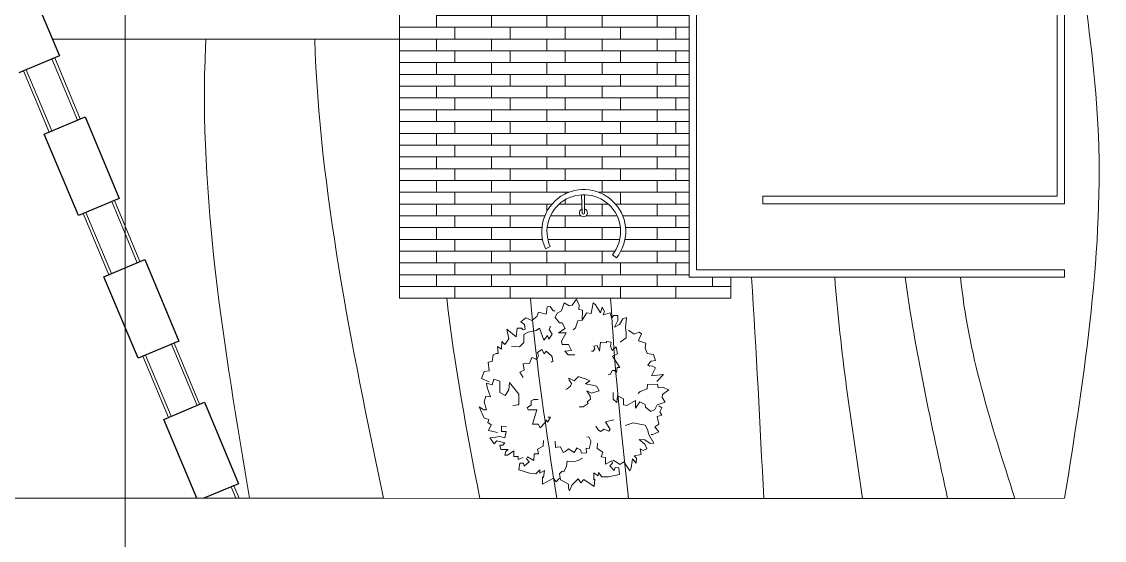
# Model space of a CAD drawing. Header units: millimetres. Extents: x 19901 to 56688, y 13732 to 29551.
# Drawn here: x 44345 to 45816, y 21790 to 22494 of the extents above; entities that cross this region are included whole.
import ezdxf

# ---------------------------------------------------------------- set-up
doc = ezdxf.new("R2010")
doc.units = ezdxf.units.MM
doc.layers.get('0').update_dxf_attribs({"lineweight": 18})
for name, color, linetype, lineweight in [('A-FURN', 9, 'Continuous', 13), ('curve di livello', 6, 'Continuous', 9), ('MURO', 1, 'Continuous', 25), ('pavimentazione esterna', 51, 'Continuous', 15), ('SEZIONI_medie_small_section', 2, 'Continuous', 9), ('VEGETAZIONE', 94, 'Continuous', 5), ('VERDE_alberi', 104, 'Continuous', 5), ('vetro', 140, 'Continuous', 15), ('Wall', 7, 'Continuous', 20)]:
    doc.layers.add(name, color=color, linetype=linetype, lineweight=lineweight)
doc.layers.add('ACQUA - water hatch', color=7, linetype='Continuous', lineweight=5, true_color=0x0f87ff)
doc.layers.add('VERDE_giardino_garden', color=7, linetype='Continuous', lineweight=5, true_color=0x426227)

# ---------------------------------------------------------------- blocks, each defined once
blk = doc.blocks.new('A$C396F796F')
at = {"layer": 'VERDE_alberi'}
for points in [[(-1.246, 3.854), (-1.122, 3.81), (-1.066, 4.005), (-0.576, 4.226), (-0.702, 4.018), (-0.702, 3.901), (-0.365, 4.005), (-0.127, 3.94), (-0.155, 3.732), (0.238, 3.875), (0.42, 3.901), (0.35, 3.667), (0.602, 3.602), (0.504, 3.341), (0.027, 3.341), (-0.099, 3.107), (0.14, 2.951), (0.448, 2.925), (-0.043, 2.535), (-0.463, 2.535), (-0.491, 2.561), (-0.519, 2.782)], [(-2.728, 2.349), (-2.813, 2.557), (-2.686, 2.557), (-2.686, 2.739), (-2.448, 2.739), (-2.63, 3.012), (-2.63, 3.129), (-2.476, 3.09), (-2.392, 2.986), (-2.392, 3.299), (-2.21, 3.338), (-2.21, 3.22), (-2.111, 3.129), (-2.027, 3.468), (-2.153, 3.585), (-1.901, 3.767), (-1.873, 3.507), (-1.845, 3.338), (-1.901, 3.129), (-1.635, 3.077), (-1.635, 3.273), (-1.396, 3.273), (-1.424, 3.051)], [(-1.246, 3.854), (-1.35, 3.705), (-1.586, 3.82), (-1.668, 3.437)], [(0.476, 3.797), (0.63, 4.122), (0.925, 4.005), (0.953, 3.797), (1.318, 3.836), (1.346, 3.667), (1.626, 3.628), (1.682, 3.498), (1.682, 3.406), (1.991, 3.445), (1.864, 3.276), (2.201, 3.25), (2.075, 3.133), (2.31, 2.958)], [(1.996, 2.85), (1.968, 2.499), (2.15, 2.317), (2.496, 2.316), (2.594, 2.134), (2.66, 1.8), (2.758, 1.657), (2.25, 1.465), (2.445, 1.315), (2.291, 1.263), (2.511, 1.118), (2.706, 1.241), (2.855, 1.185)], [(2.31, 2.958), (2.718, 3.036), (2.394, 2.642), (2.764, 2.602), (2.764, 2.422), (2.694, 2.352), (2.714, 2.262), (2.913, 2.292), (3.033, 2.442), (3.203, 2.232), (3.093, 1.983), (3.261, 1.772), (3.44, 1.703), (3.363, 1.373), (3.443, 1.363), (3.673, 1.334), (3.683, 1.204), (3.503, 1.074), (3.502, 0.985)], [(-3.608, 0.808), (-3.762, 0.939), (-3.608, 1.056), (-3.86, 1.524), (-3.552, 1.524), (-3.58, 1.485), (-3.285, 1.446), (-3.398, 1.641), (-3.257, 1.641), (-3.426, 1.81), (-3.398, 2.084), (-3.257, 2.539), (-2.977, 2.487), (-2.977, 2.331), (-3.103, 2.305), (-2.921, 2.097), (-2.795, 2.201), (-2.71, 2.162), (-2.865, 1.901), (-2.584, 1.875), (-2.584, 1.693), (-2.374, 1.745), (-2.248, 1.498), (-2.017, 1.489)], [(0.661, 2.348), (0.888, 2.491), (0.917, 2.432), (0.981, 2.304), (1.254, 2.354), (1.275, 2.248), (1.264, 2.082), (1.52, 1.978), (1.466, 1.805), (1.415, 1.78), (1.586, 1.69), (1.735, 1.736), (1.853, 1.562), (1.671, 1.457), (1.779, 1.365), (1.593, 1.141), (1.543, 1.116), (1.357, 1.081), (1.316, 1.163)], [(-1.019, 1.294), (-1.019, 1.19), (-1.23, 1.32), (-1.132, 1.372), (-1.23, 1.398), (-1.468, 1.619), (-1.314, 1.71), (-1.314, 1.957), (-0.711, 1.762), (-0.711, 2.139), (-0.627, 2.178), (-0.501, 2.009), (-0.318, 2.009), (-0.262, 1.892), (-0.262, 1.71)], [(-2.04, 0.991), (-2.307, 0.973), (-2.296, 0.909), (-2.273, 0.768), (-2.523, 0.647), (-2.478, 0.549), (-2.371, 0.422), (-2.517, 0.186), (-2.371, 0.079), (-2.316, 0.088), (-2.401, -0.084), (-2.548, -0.136), (-2.542, -0.345), (-2.332, -0.324), (-2.366, -0.461), (-2.084, -0.533), (-2.029, -0.524), (-1.857, -0.442), (-1.872, -0.353)], [(1.633, 0.153), (1.633, 0.439), (1.787, 0.582), (1.815, 0.296), (2.068, 0.426), (2.068, 0.686), (2.208, 0.712), (2.572, 0.517), (2.572, 0.842), (2.755, 0.569), (2.993, 0.686), (2.993, 0.803), (3.218, 0.985), (3.4, 0.907), (3.498, 0.712), (3.835, 0.608), (3.708, 0.4), (3.736, 0.27), (4.003, 0.088), (3.736, -0.029), (3.554, -0.016), (3.526, -0.173), (3.105, -0.16), (3.077, 0.023), (2.783, 0.127), (2.699, 0.218)], [(-3.646, 0.014), (-3.916, 0.275), (-4.155, 0.379), (-4.043, 0.418), (-3.86, 0.418), (-3.678, 0.756), (-3.426, 0.808), (-3.313, 0.691), (-3.341, 0.613), (-3.103, 0.509), (-2.893, 0.483), (-2.921, 0.223), (-2.865, 0.015), (-2.767, -0.18)], [(-0.584, -0.039), (-0.577, -0.199), (-0.496, -0.331), (-0.445, -0.414), (-0.367, -0.366), (-0.25, -0.508), (-0.132, -0.501), (0.101, -0.358), (-0.006, -0.556), (0.104, -0.883), (0.292, -0.767), (0.344, -0.604), (0.404, -0.303), (0.532, -0.488), (0.592, -0.336), (0.71, 0.017), (0.688, 0.004), (0.53, 0.186), (0.641, 0.403), (0.56, 0.386), (0.405, 0.29), (0.298, 0.34), (0.18, 0.481), (0.151, 0.529)], [(-3.646, 0.014), (-3.812, -0.101), (-3.669, -0.232), (-3.965, -0.675), (-3.658, -0.704), (-3.682, -0.662), (-3.385, -0.652), (-3.515, -0.835), (-3.376, -0.848), (-3.559, -1.001), (-3.558, -1.276), (-3.461, -1.742), (-3.177, -1.717), (-3.162, -1.562), (-3.285, -1.524), (-3.084, -1.334), (-2.968, -1.449), (-2.881, -1.419), (-3.01, -1.145), (-2.728, -1.146), (-2.711, -0.964), (-2.506, -1.036), (-2.357, -0.802), (-2.118, -0.815)], [(3.105, -0.16), (3.365, -0.315), (3.421, -0.354), (3.393, -0.549), (3.842, -0.627), (3.758, -0.731), (3.421, -0.939), (3.659, -1.004), (3.477, -1.109), (3.337, -1.057), (3.421, -1.356), (3.183, -1.408), (3.295, -1.499), (3.295, -1.681), (3.084, -1.681), (2.804, -1.538), (2.916, -1.746), (3.155, -1.889), (3.211, -2.045), (2.776, -2.006), (2.566, -2.032), (2.355, -2.032), (2.168, -1.772)], [(-1.131, -1.513), (-1.214, -1.152), (-1.538, -1.346), (-1.615, -1.294), (-1.535, -1.099), (-1.629, -0.942), (-1.557, -0.834), (-1.401, -0.74)], [(0.773, -1.265), (0.814, -1.331), (0.814, -1.37), (0.968, -1.435), (0.968, -1.539), (0.884, -1.617), (1.094, -1.643), (1.094, -1.76), (1.571, -1.448), (1.669, -1.656), (1.964, -1.604), (1.81, -1.435), (1.992, -1.37), (2.174, -1.396), (2.202, -1.201), (2.146, -1.188), (2.174, -0.94), (1.782, -0.901), (2.02, -0.797), (1.992, -0.654), (1.88, -0.693), (1.782, -0.628), (1.782, -0.55)], [(-2.842, -1.484), (-2.993, -1.703), (-3.028, -1.762), (-2.921, -1.928), (-3.296, -2.186), (-3.176, -2.246), (-2.783, -2.295), (-2.973, -2.453), (-2.764, -2.472), (-2.658, -2.366), (-2.61, -2.673), (-2.372, -2.621), (-2.436, -2.75), (-2.36, -2.916), (-2.168, -2.828), (-1.973, -2.581), (-1.988, -2.817), (-2.145, -3.047), (-2.131, -3.212), (-1.752, -2.995), (-1.55, -2.931), (-1.359, -2.844), (-1.285, -2.466), (-1.258, -2.325), (-1.379, -1.994)], [(0.031, -1.476), (-0.255, -1.481), (-0.395, -1.637), (-0.109, -1.661), (-0.235, -1.915), (-0.495, -1.92), (-0.518, -2.06), (-0.317, -2.421), (-0.642, -2.427), (-0.366, -2.605), (-0.479, -2.845), (-0.596, -2.847), (-0.775, -3.074), (-0.694, -3.255), (-0.497, -3.35), (-0.387, -3.685), (-0.181, -3.555), (-0.051, -3.581), (0.136, -3.844), (0.249, -3.576), (0.233, -3.394), (0.388, -3.363), (0.368, -2.943), (0.186, -2.918), (0.077, -2.625), (-0.016, -2.543)], [(0.498, -3.332), (0.801, -3.616), (0.737, -3.109), (1.071, -3.272), (1.166, -3.12), (1.144, -3.024), (1.209, -2.958), (1.362, -3.09), (1.384, -3.28), (1.64, -3.193), (1.68, -2.923), (1.934, -2.834), (2.122, -2.871), (2.232, -2.551), (2.305, -2.585), (2.516, -2.682), (2.593, -2.577), (2.51, -2.372), (2.684, -2.133)], [(-1.752, -3.092), (-1.752, -3.164), (-1.641, -3.414), (-1.425, -3.255), (-1.322, -3.426), (-0.992, -3.346), (-0.936, -3.54), (-0.788, -3.46), (-0.617, -3.551), (-0.541, -3.424)]]:
    blk.add_lwpolyline(points, dxfattribs=at)

msp = doc.modelspace()

# ---------------------------------------------------------------- linework, layer by layer
for p, q in [((43761.9, 21846.9), (44654.9, 21846.9)), ((44654.9, 21846.9), (44836.7, 21846.9)), ((44836.7, 21846.9), (44967.5, 21846.8)), ((44967.5, 21846.8), (45101.8, 21846.8)), ((45101.8, 21846.8), (45229.2, 21846.8)), ((45229.2, 21846.8), (45353.2, 21846.8)), ((45353.2, 21846.8), (45487.5, 21846.8)), ((45487.5, 21846.8), (45603, 21846.8)), ((45603, 21846.8), (45694.3, 21846.8)), ((45694.2, 21846.8), (45761.9, 21846.9))]:
    msp.add_line(p, q)
at = {"layer": 'A-FURN'}
for p, q in [((45105.6, 22258.9), (45106.6, 22234.3)), ((45109.8, 22259), (45109.9, 22234.4))]:
    msp.add_line(p, q, dxfattribs=at)
for radius, start, end in [(5.48, 109.9829, 72.5641), (1.67, 184.1189, 358.428)]:
    msp.add_arc((45108.2, 22234.5), radius, start, end, dxfattribs=at)
at = {"layer": 'ACQUA - water hatch'}
msp.add_open_spline([(45751.9, 22258), (45751.8, 22257.6), (45751.7, 22257.2), (45751.6, 22256.9)], degree=3, dxfattribs=at)
at = {"layer": 'curve di livello'}
for points, knots in [([(45761.9, 21846.9), (45788.8, 22016.4), (45839.3, 22333.8), (45725.2, 22816.4), (45816.8, 23217.5), (45798.5, 23470.5), (45790.6, 23556.9)], [0, 0, 0, 0, 510.207258, 955.712193, 1456.747415, 1716.625225, 1716.625225, 1716.625225, 1716.625225]), ([(44654.9, 21846.9), (44620.5, 22051.4), (44585.5, 22259.3), (44595.4, 22467.1), (44595.6, 22470.4)], [0, 0, 0, 0, 616.486041, 626.504857, 626.504857, 626.504857, 626.504857])]:
    msp.add_open_spline(points, degree=3, knots=knots, dxfattribs=at)
for points in [[(44836.7, 21846.9), (44793.3, 22055.6), (44749.9, 22264.3), (44743.4, 22470.4)], [(45353.2, 21846.8), (45348.2, 21946.8), (45343.2, 22046.9), (45336.5, 22146.9)], [(45487.5, 21846.8), (45472.4, 21946.7), (45457.3, 22046.6), (45449.6, 22146.9)], [(45603, 21846.8), (45581, 21946.8), (45558.9, 22046.8), (45545.1, 22146.9)], [(45694.2, 21846.8), (45662.2, 21946.7), (45630.1, 22046.5), (45620.6, 22146.9)], [(44967.5, 21846.8), (44950.1, 21937.6), (44932.8, 22028.3), (44922.6, 22118.4)], [(45072, 21846.8), (45058.1, 21937.4), (45044.2, 22028.1), (45036.4, 22118.4)], [(45169.6, 21846.8), (45159.8, 21937.4), (45150.1, 22028.1), (45145.3, 22118.4)]]:
    msp.add_open_spline(points, degree=3, dxfattribs=at)
at = {"layer": 'MURO'}
for p, q in [((44349.4, 22560.4), (44396.6, 22447.7)), ((44396.6, 22447.7), (44341.3, 22424.5)), ((44376, 22341.5), (44431.4, 22364.7)), ((44431.4, 22364.7), (44477.7, 22254)), ((44422.4, 22230.8), (44376, 22341.5)), ((44477.7, 22254), (44422.4, 22230.8)), ((44457.1, 22147.8), (44512.5, 22171)), ((44512.5, 22171), (44558.8, 22060.3)), ((44503.5, 22037.1), (44457.1, 22147.8)), ((44558.8, 22060.3), (44503.5, 22037.1)), ((44538.3, 21954.1), (44593.6, 21977.3)), ((44593.6, 21977.3), (44639.9, 21866.6)), ((44583.2, 21846.9), (44538.3, 21954.1)), ((44639.9, 21866.6), (44592.8, 21846.9))]:
    msp.add_line(p, q, dxfattribs=at)
at = {"layer": 'pavimentazione esterna'}
for p, q in [((44858.6, 22470.4), (44858.6, 22454.4)), ((44858.6, 22438.4), (44858.6, 22422.4)), ((44858.6, 22406.4), (44858.6, 22390.4)), ((44858.6, 22374.4), (44858.6, 22358.4)), ((44858.6, 22342.4), (44858.6, 22326.4)), ((44858.6, 22310.4), (44858.6, 22294.4)), ((44858.6, 22278.4), (44858.6, 22262.4)), ((44858.6, 22246.4), (44858.6, 22230.4)), ((44858.6, 22214.4), (44858.6, 22198.4)), ((44858.6, 22182.4), (44858.6, 22166.4)), ((44858.6, 22150.4), (44858.6, 22134.4)), ((45308.6, 22134.4), (45308.6, 22146.9))]:
    msp.add_line(p, q, dxfattribs=at)
for points in [[(44908.6, 22486.4), (44908.6, 22502.4), (44983.6, 22502.4), (44983.6, 22486.4), (44908.6, 22486.4)], [(44983.6, 22486.4), (44983.6, 22502.4), (45058.6, 22502.4), (45058.6, 22486.4), (44983.6, 22486.4)], [(45058.6, 22486.4), (45058.6, 22502.4), (45133.6, 22502.4), (45133.6, 22486.4), (45058.6, 22486.4)], [(45133.6, 22486.4), (45133.6, 22502.4), (45208.6, 22502.4), (45208.6, 22486.4), (45133.6, 22486.4)], [(45208.6, 22486.4), (45208.6, 22502.4), (45251.9, 22502.4)], [(44858.6, 22470.4), (44858.6, 22486.4), (44933.6, 22486.4), (44933.6, 22470.4), (44858.6, 22470.4)], [(44933.6, 22470.4), (44933.6, 22486.4), (45008.6, 22486.4), (45008.6, 22470.4), (44933.6, 22470.4)], [(45008.6, 22470.4), (45008.6, 22486.4), (45083.6, 22486.4), (45083.6, 22470.4), (45008.6, 22470.4)], [(45083.6, 22470.4), (45083.6, 22486.4), (45158.6, 22486.4), (45158.6, 22470.4), (45083.6, 22470.4)], [(45158.6, 22470.4), (45158.6, 22486.4), (45233.6, 22486.4), (45233.6, 22470.4), (45158.6, 22470.4)], [(45251.9, 22486.4), (45208.6, 22486.4)], [(45233.6, 22470.4), (45233.6, 22486.4), (45251.9, 22486.4)], [(44908.6, 22454.4), (44908.6, 22470.4), (44983.6, 22470.4), (44983.6, 22454.4), (44908.6, 22454.4)], [(44983.6, 22454.4), (44983.6, 22470.4), (45058.6, 22470.4), (45058.6, 22454.4), (44983.6, 22454.4)], [(45058.6, 22454.4), (45058.6, 22470.4), (45133.6, 22470.4), (45133.6, 22454.4), (45058.6, 22454.4)], [(45133.6, 22454.4), (45133.6, 22470.4), (45208.6, 22470.4), (45208.6, 22454.4), (45133.6, 22454.4)], [(45208.6, 22454.4), (45208.6, 22470.4), (45251.9, 22470.4)], [(45251.9, 22470.4), (45233.6, 22470.4)], [(44858.6, 22438.4), (44858.6, 22454.4), (44933.6, 22454.4), (44933.6, 22438.4), (44858.6, 22438.4)], [(44933.6, 22438.4), (44933.6, 22454.4), (45008.6, 22454.4), (45008.6, 22438.4), (44933.6, 22438.4)], [(45008.6, 22438.4), (45008.6, 22454.4), (45083.6, 22454.4), (45083.6, 22438.4), (45008.6, 22438.4)], [(45083.6, 22438.4), (45083.6, 22454.4), (45158.6, 22454.4), (45158.6, 22438.4), (45083.6, 22438.4)], [(45158.6, 22438.4), (45158.6, 22454.4), (45233.6, 22454.4), (45233.6, 22438.4), (45158.6, 22438.4)], [(45251.9, 22454.4), (45208.6, 22454.4)], [(44908.6, 22422.4), (44908.6, 22438.4), (44983.6, 22438.4), (44983.6, 22422.4), (44908.6, 22422.4)], [(44983.6, 22422.4), (44983.6, 22438.4), (45058.6, 22438.4), (45058.6, 22422.4), (44983.6, 22422.4)], [(45058.6, 22422.4), (45058.6, 22438.4), (45133.6, 22438.4), (45133.6, 22422.4), (45058.6, 22422.4)], [(45133.6, 22422.4), (45133.6, 22438.4), (45208.6, 22438.4), (45208.6, 22422.4), (45133.6, 22422.4)], [(45208.6, 22422.4), (45208.6, 22438.4), (45251.9, 22438.4)], [(44858.6, 22406.4), (44858.6, 22422.4), (44933.6, 22422.4), (44933.6, 22406.4), (44858.6, 22406.4)], [(44933.6, 22406.4), (44933.6, 22422.4), (45008.6, 22422.4), (45008.6, 22406.4), (44933.6, 22406.4)], [(45008.6, 22406.4), (45008.6, 22422.4), (45083.6, 22422.4), (45083.6, 22406.4), (45008.6, 22406.4)], [(45083.6, 22406.4), (45083.6, 22422.4), (45158.6, 22422.4), (45158.6, 22406.4), (45083.6, 22406.4)], [(45158.6, 22406.4), (45158.6, 22422.4), (45233.6, 22422.4), (45233.6, 22406.4), (45158.6, 22406.4)], [(45251.9, 22422.4), (45208.6, 22422.4)], [(44908.6, 22390.4), (44908.6, 22406.4), (44983.6, 22406.4), (44983.6, 22390.4), (44908.6, 22390.4)], [(44983.6, 22390.4), (44983.6, 22406.4), (45058.6, 22406.4), (45058.6, 22390.4), (44983.6, 22390.4)], [(45058.6, 22390.4), (45058.6, 22406.4), (45133.6, 22406.4), (45133.6, 22390.4), (45058.6, 22390.4)], [(45133.6, 22390.4), (45133.6, 22406.4), (45208.6, 22406.4), (45208.6, 22390.4), (45133.6, 22390.4)], [(45208.6, 22390.4), (45208.6, 22406.4), (45251.9, 22406.4)], [(44858.6, 22374.4), (44858.6, 22390.4), (44933.6, 22390.4), (44933.6, 22374.4), (44858.6, 22374.4)], [(44933.6, 22374.4), (44933.6, 22390.4), (45008.6, 22390.4), (45008.6, 22374.4), (44933.6, 22374.4)], [(45008.6, 22374.4), (45008.6, 22390.4), (45083.6, 22390.4), (45083.6, 22374.4), (45008.6, 22374.4)], [(45083.6, 22374.4), (45083.6, 22390.4), (45158.6, 22390.4), (45158.6, 22374.4), (45083.6, 22374.4)], [(45158.6, 22374.4), (45158.6, 22390.4), (45233.6, 22390.4), (45233.6, 22374.4), (45158.6, 22374.4)], [(45251.9, 22390.4), (45208.6, 22390.4)], [(44908.6, 22358.4), (44908.6, 22374.4), (44983.6, 22374.4), (44983.6, 22358.4), (44908.6, 22358.4)], [(44983.6, 22358.4), (44983.6, 22374.4), (45058.6, 22374.4), (45058.6, 22358.4), (44983.6, 22358.4)], [(45058.6, 22358.4), (45058.6, 22374.4), (45133.6, 22374.4), (45133.6, 22358.4), (45058.6, 22358.4)], [(45133.6, 22358.4), (45133.6, 22374.4), (45208.6, 22374.4), (45208.6, 22358.4), (45133.6, 22358.4)], [(45208.6, 22358.4), (45208.6, 22374.4), (45251.9, 22374.4)], [(44858.6, 22342.4), (44858.6, 22358.4), (44933.6, 22358.4), (44933.6, 22342.4), (44858.6, 22342.4)], [(44933.6, 22342.4), (44933.6, 22358.4), (45008.6, 22358.4), (45008.6, 22342.4), (44933.6, 22342.4)], [(45008.6, 22342.4), (45008.6, 22358.4), (45083.6, 22358.4), (45083.6, 22342.4), (45008.6, 22342.4)], [(45083.6, 22342.4), (45083.6, 22358.4), (45158.6, 22358.4), (45158.6, 22342.4), (45083.6, 22342.4)], [(45158.6, 22342.4), (45158.6, 22358.4), (45233.6, 22358.4), (45233.6, 22342.4), (45158.6, 22342.4)], [(45251.9, 22358.4), (45208.6, 22358.4)], [(44908.6, 22326.4), (44908.6, 22342.4), (44983.6, 22342.4), (44983.6, 22326.4), (44908.6, 22326.4)], [(44983.6, 22326.4), (44983.6, 22342.4), (45058.6, 22342.4), (45058.6, 22326.4), (44983.6, 22326.4)], [(45058.6, 22326.4), (45058.6, 22342.4), (45133.6, 22342.4), (45133.6, 22326.4), (45058.6, 22326.4)], [(45133.6, 22326.4), (45133.6, 22342.4), (45208.6, 22342.4), (45208.6, 22326.4), (45133.6, 22326.4)], [(45208.6, 22326.4), (45208.6, 22342.4), (45251.9, 22342.4)], [(44858.6, 22310.4), (44858.6, 22326.4), (44933.6, 22326.4), (44933.6, 22310.4), (44858.6, 22310.4)], [(44933.6, 22310.4), (44933.6, 22326.4), (45008.6, 22326.4), (45008.6, 22310.4), (44933.6, 22310.4)], [(45008.6, 22310.4), (45008.6, 22326.4), (45083.6, 22326.4), (45083.6, 22310.4), (45008.6, 22310.4)], [(45083.6, 22310.4), (45083.6, 22326.4), (45158.6, 22326.4), (45158.6, 22310.4), (45083.6, 22310.4)], [(45158.6, 22310.4), (45158.6, 22326.4), (45233.6, 22326.4), (45233.6, 22310.4), (45158.6, 22310.4)], [(45251.9, 22326.4), (45208.6, 22326.4)], [(44908.6, 22294.4), (44908.6, 22310.4), (44983.6, 22310.4), (44983.6, 22294.4), (44908.6, 22294.4)], [(44983.6, 22294.4), (44983.6, 22310.4), (45058.6, 22310.4), (45058.6, 22294.4), (44983.6, 22294.4)], [(45058.6, 22294.4), (45058.6, 22310.4), (45133.6, 22310.4), (45133.6, 22294.4), (45058.6, 22294.4)], [(45133.6, 22294.4), (45133.6, 22310.4), (45208.6, 22310.4), (45208.6, 22294.4), (45133.6, 22294.4)], [(45208.6, 22294.4), (45208.6, 22310.4), (45251.9, 22310.4)], [(44858.6, 22278.4), (44858.6, 22294.4), (44933.6, 22294.4), (44933.6, 22278.4), (44858.6, 22278.4)], [(44933.6, 22278.4), (44933.6, 22294.4), (45008.6, 22294.4), (45008.6, 22278.4), (44933.6, 22278.4)], [(45008.6, 22278.4), (45008.6, 22294.4), (45083.6, 22294.4), (45083.6, 22278.4), (45008.6, 22278.4)], [(45083.6, 22278.4), (45083.6, 22294.4), (45158.6, 22294.4), (45158.6, 22278.4), (45083.6, 22278.4)], [(45158.6, 22278.4), (45158.6, 22294.4), (45233.6, 22294.4), (45233.6, 22278.4), (45158.6, 22278.4)], [(45251.9, 22294.4), (45208.6, 22294.4)], [(44908.6, 22262.4), (44908.6, 22278.4), (44983.6, 22278.4), (44983.6, 22262.4), (44908.6, 22262.4)], [(44983.6, 22262.4), (44983.6, 22278.4), (45058.6, 22278.4), (45058.6, 22262.4), (44983.6, 22262.4)], [(45058.6, 22262.4), (45058.6, 22278.4), (45133.6, 22278.4), (45133.6, 22262.4), (45128.8, 22262.4)], [(45133.6, 22262.4), (45133.6, 22278.4), (45208.6, 22278.4), (45208.6, 22262.4), (45133.6, 22262.4)], [(45208.6, 22262.4), (45208.6, 22278.4), (45251.9, 22278.4)], [(44858.6, 22246.4), (44858.6, 22262.4), (44933.6, 22262.4), (44933.6, 22246.4), (44858.6, 22246.4)], [(44933.6, 22246.4), (44933.6, 22262.4), (45008.6, 22262.4), (45008.6, 22246.4), (44933.6, 22246.4)], [(45008.6, 22246.4), (45008.6, 22262.4), (45083.6, 22262.4), (45083.6, 22260.2)], [(45088.7, 22262.4), (45058.6, 22262.4)], [(45083.6, 22252.2), (45083.6, 22246.4), (45075.5, 22246.4)], [(45083.6, 22260.2), (45083.6, 22262.4), (45088.7, 22262.4)], [(45083.6, 22246.4), (45083.6, 22252.2)], [(45128.8, 22262.4), (45158.6, 22262.4), (45158.6, 22246.4), (45151.8, 22246.4)], [(45158.6, 22246.4), (45158.6, 22262.4), (45233.6, 22262.4), (45233.6, 22246.4), (45158.6, 22246.4)], [(45251.9, 22262.4), (45208.6, 22262.4)], [(44908.6, 22230.4), (44908.6, 22246.4), (44983.6, 22246.4), (44983.6, 22230.4), (44908.6, 22230.4)], [(44983.6, 22230.4), (44983.6, 22246.4), (45058.6, 22246.4), (45058.6, 22236)], [(45065.7, 22246.4), (45008.6, 22246.4)], [(45058.6, 22236), (45058.6, 22246.4), (45065.7, 22246.4)], [(45075.5, 22246.4), (45106.1, 22246.4)], [(45106.1, 22246.4), (45083.6, 22246.4)], [(45142, 22246.4), (45109.8, 22246.4)], [(45109.8, 22246.4), (45133.6, 22246.4), (45133.6, 22230.4), (45111.9, 22230.4)], [(45133.6, 22230.4), (45133.6, 22246.4), (45142, 22246.4)], [(45151.8, 22246.4), (45208.6, 22246.4), (45208.6, 22230.4), (45161.6, 22230.4)], [(45208.6, 22230.4), (45208.6, 22246.4), (45251.9, 22246.4)], [(44858.6, 22214.4), (44858.6, 22230.4), (44933.6, 22230.4), (44933.6, 22214.4), (44858.6, 22214.4)], [(44933.6, 22214.4), (44933.6, 22230.4), (45008.6, 22230.4), (45008.6, 22214.4), (44933.6, 22214.4)], [(45055.9, 22230.4), (44983.6, 22230.4)], [(45008.6, 22214.4), (45008.6, 22230.4), (45055.9, 22230.4)], [(45063.6, 22230.4), (45083.6, 22230.4), (45083.6, 22214.4), (45059.1, 22214.4)], [(45104.5, 22230.4), (45063.6, 22230.4)], [(45083.6, 22214.4), (45083.6, 22230.4), (45104.5, 22230.4)], [(45111.9, 22230.4), (45154, 22230.4)], [(45154, 22230.4), (45133.6, 22230.4)], [(45161.6, 22230.4), (45233.6, 22230.4), (45233.6, 22214.4), (45165.5, 22214.4)], [(45251.9, 22230.4), (45208.6, 22230.4)], [(44908.6, 22198.4), (44908.6, 22214.4), (44983.6, 22214.4), (44983.6, 22198.4), (44908.6, 22198.4)], [(44983.6, 22198.4), (44983.6, 22214.4), (45052, 22214.4)], [(45052, 22214.4), (45008.6, 22214.4)], [(45059.1, 22214.4), (45133.6, 22214.4), (45133.6, 22198.4), (45059.9, 22198.4)], [(45158.5, 22214.4), (45083.6, 22214.4)], [(45133.6, 22198.4), (45133.6, 22214.4), (45158.5, 22214.4)], [(45165.5, 22214.4), (45208.6, 22214.4), (45208.6, 22198.4), (45164.8, 22198.4)], [(45208.6, 22198.4), (45208.6, 22214.4), (45251.9, 22214.4)], [(44858.6, 22182.4), (44858.6, 22198.4), (44933.6, 22198.4), (44933.6, 22182.4), (44858.6, 22182.4)], [(44933.6, 22182.4), (44933.6, 22198.4), (45008.6, 22198.4), (45008.6, 22182.4), (44933.6, 22182.4)], [(45052.8, 22198.4), (44983.6, 22198.4)], [(45008.6, 22182.4), (45008.6, 22198.4), (45052.8, 22198.4)], [(45059.9, 22198.4), (45083.6, 22198.4), (45083.6, 22182.4), (45008.6, 22182.4)], [(45083.6, 22182.4), (45083.6, 22198.4), (45157.6, 22198.4)], [(45157.6, 22198.4), (45133.6, 22198.4)], [(45164.8, 22198.4), (45233.6, 22198.4), (45233.6, 22182.4), (45159.2, 22182.4)], [(45251.9, 22198.4), (45208.6, 22198.4)], [(44908.6, 22166.4), (44908.6, 22182.4), (44983.6, 22182.4), (44983.6, 22166.4), (44908.6, 22166.4)], [(44983.6, 22166.4), (44983.6, 22182.4), (45058.6, 22182.4), (45058.6, 22166.4), (44983.6, 22166.4)], [(45058.6, 22166.4), (45058.6, 22182.4), (45133.6, 22182.4), (45133.6, 22166.4), (45058.6, 22166.4)], [(45151.1, 22182.4), (45083.6, 22182.4)], [(45133.6, 22166.4), (45133.6, 22182.4), (45151.1, 22182.4)], [(45159.2, 22182.4), (45208.6, 22182.4), (45208.6, 22166.4), (45133.6, 22166.4)], [(45208.6, 22166.4), (45208.6, 22182.4), (45251.9, 22182.4)], [(44858.6, 22150.4), (44858.6, 22166.4), (44933.6, 22166.4), (44933.6, 22150.4), (44858.6, 22150.4)], [(44933.6, 22150.4), (44933.6, 22166.4), (45008.6, 22166.4), (45008.6, 22150.4), (44933.6, 22150.4)], [(45008.6, 22150.4), (45008.6, 22166.4), (45083.6, 22166.4), (45083.6, 22150.4), (45008.6, 22150.4)], [(45083.6, 22150.4), (45083.6, 22166.4), (45158.6, 22166.4), (45158.6, 22150.4), (45083.6, 22150.4)], [(45158.6, 22150.4), (45158.6, 22166.4), (45233.6, 22166.4), (45233.6, 22150.4), (45158.6, 22150.4)], [(45251.9, 22166.4), (45208.6, 22166.4)], [(44908.6, 22134.4), (44908.6, 22150.4), (44983.6, 22150.4), (44983.6, 22134.4), (44908.6, 22134.4)], [(44983.6, 22134.4), (44983.6, 22150.4), (45058.6, 22150.4), (45058.6, 22134.4), (44983.6, 22134.4)], [(45058.6, 22134.4), (45058.6, 22150.4), (45133.6, 22150.4), (45133.6, 22134.4), (45058.6, 22134.4)], [(45133.6, 22134.4), (45133.6, 22150.4), (45208.6, 22150.4), (45208.6, 22134.4), (45133.6, 22134.4)], [(45208.6, 22134.4), (45208.6, 22150.4), (45251.9, 22150.4)], [(45283.6, 22146.9), (45283.6, 22134.4), (45208.6, 22134.4)], [(44858.6, 22118.4), (44858.6, 22134.4), (44933.6, 22134.4), (44933.6, 22118.4), (44858.6, 22118.4)], [(44933.6, 22118.4), (44933.6, 22134.4), (45008.6, 22134.4), (45008.6, 22118.4), (44933.6, 22118.4)], [(45008.6, 22118.4), (45008.6, 22134.4), (45083.6, 22134.4), (45083.6, 22118.4), (45008.6, 22118.4)], [(45083.6, 22118.4), (45083.6, 22134.4), (45158.6, 22134.4), (45158.6, 22118.4), (45083.6, 22118.4)], [(45158.6, 22118.4), (45158.6, 22134.4), (45233.6, 22134.4), (45233.6, 22118.4), (45158.6, 22118.4)], [(45233.6, 22118.4), (45233.6, 22134.4), (45308.6, 22134.4), (45308.6, 22118.4), (45233.6, 22118.4)]]:
    msp.add_lwpolyline(points, dxfattribs=at)
at = {"layer": 'SEZIONI_medie_small_section'}
msp.add_line((44485.8, 24268.1), (44485.8, 21399.4), dxfattribs=at)
at = {"layer": 'VERDE_giardino_garden'}
for p, q in [((45063.1, 22188.7), (45056.7, 22185.8)), ((45147.6, 22177.6), (45153.1, 22173.2))]:
    msp.add_line(p, q, dxfattribs=at)
for radius in [57, 50]:
    msp.add_arc((45108.8, 22209.1), radius, 321.0093, 204.0253, dxfattribs=at)
at = {"layer": 'vetro'}
for p, q in [((44386.5, 22443.5), (44421.2, 22360.5)), ((44390.2, 22445), (44424.9, 22362)), ((44347.7, 22427.3), (44382.5, 22344.2)), ((44351.4, 22428.8), (44386.2, 22345.8)), ((44467.6, 22249.8), (44502.3, 22166.8)), ((44471.3, 22251.3), (44506, 22168.3)), ((44428.8, 22233.5), (44463.6, 22150.5)), ((44432.5, 22235.1), (44467.3, 22152.1)), ((44552.4, 22057.6), (44587.1, 21974.6)), ((44548.7, 22056.1), (44583.5, 21973.1)), ((44509.9, 22039.8), (44544.7, 21956.8)), ((44513.6, 22041.4), (44548.4, 21958.4)), ((44629.8, 21862.4), (44636.3, 21846.9)), ((44633.5, 21863.9), (44640.6, 21846.9)), ((44594.7, 21847.7), (44595.1, 21846.9))]:
    msp.add_line(p, q, dxfattribs=at)
at = {"layer": 'Wall'}
for p, q in [((45251.9, 22146.9), (45251.9, 22686.9)), ((45261.9, 22156.9), (45261.9, 22676.9)), ((45751.9, 22676.9), (45751.9, 22256.9)), ((45761.9, 22246.9), (45761.9, 22686.9)), ((44858.6, 22470.4), (44858.6, 22632.9)), ((44387.1, 22470.4), (44858.6, 22470.4)), ((45351.9, 22246.9), (45351.9, 22256.9)), ((45751.9, 22256.9), (45351.9, 22256.9)), ((45761.9, 22246.9), (45351.9, 22246.9)), ((45761.9, 22146.9), (45251.9, 22146.9)), ((45761.9, 22156.9), (45261.9, 22156.9)), ((45761.9, 22146.9), (45761.9, 22156.9))]:
    msp.add_line(p, q, dxfattribs=at)

# ---------------------------------------------------------------- block references
at = {"layer": 'VEGETAZIONE', "xscale": 31.94508535826592, "yscale": 31.94508535826592, "zscale": 31.94508535826592, "rotation": 89.99999999999999}
msp.add_blockref('A$C396F796F', (45101.5, 21989.6), dxfattribs=at)

doc.saveas('drawing.dxf')
